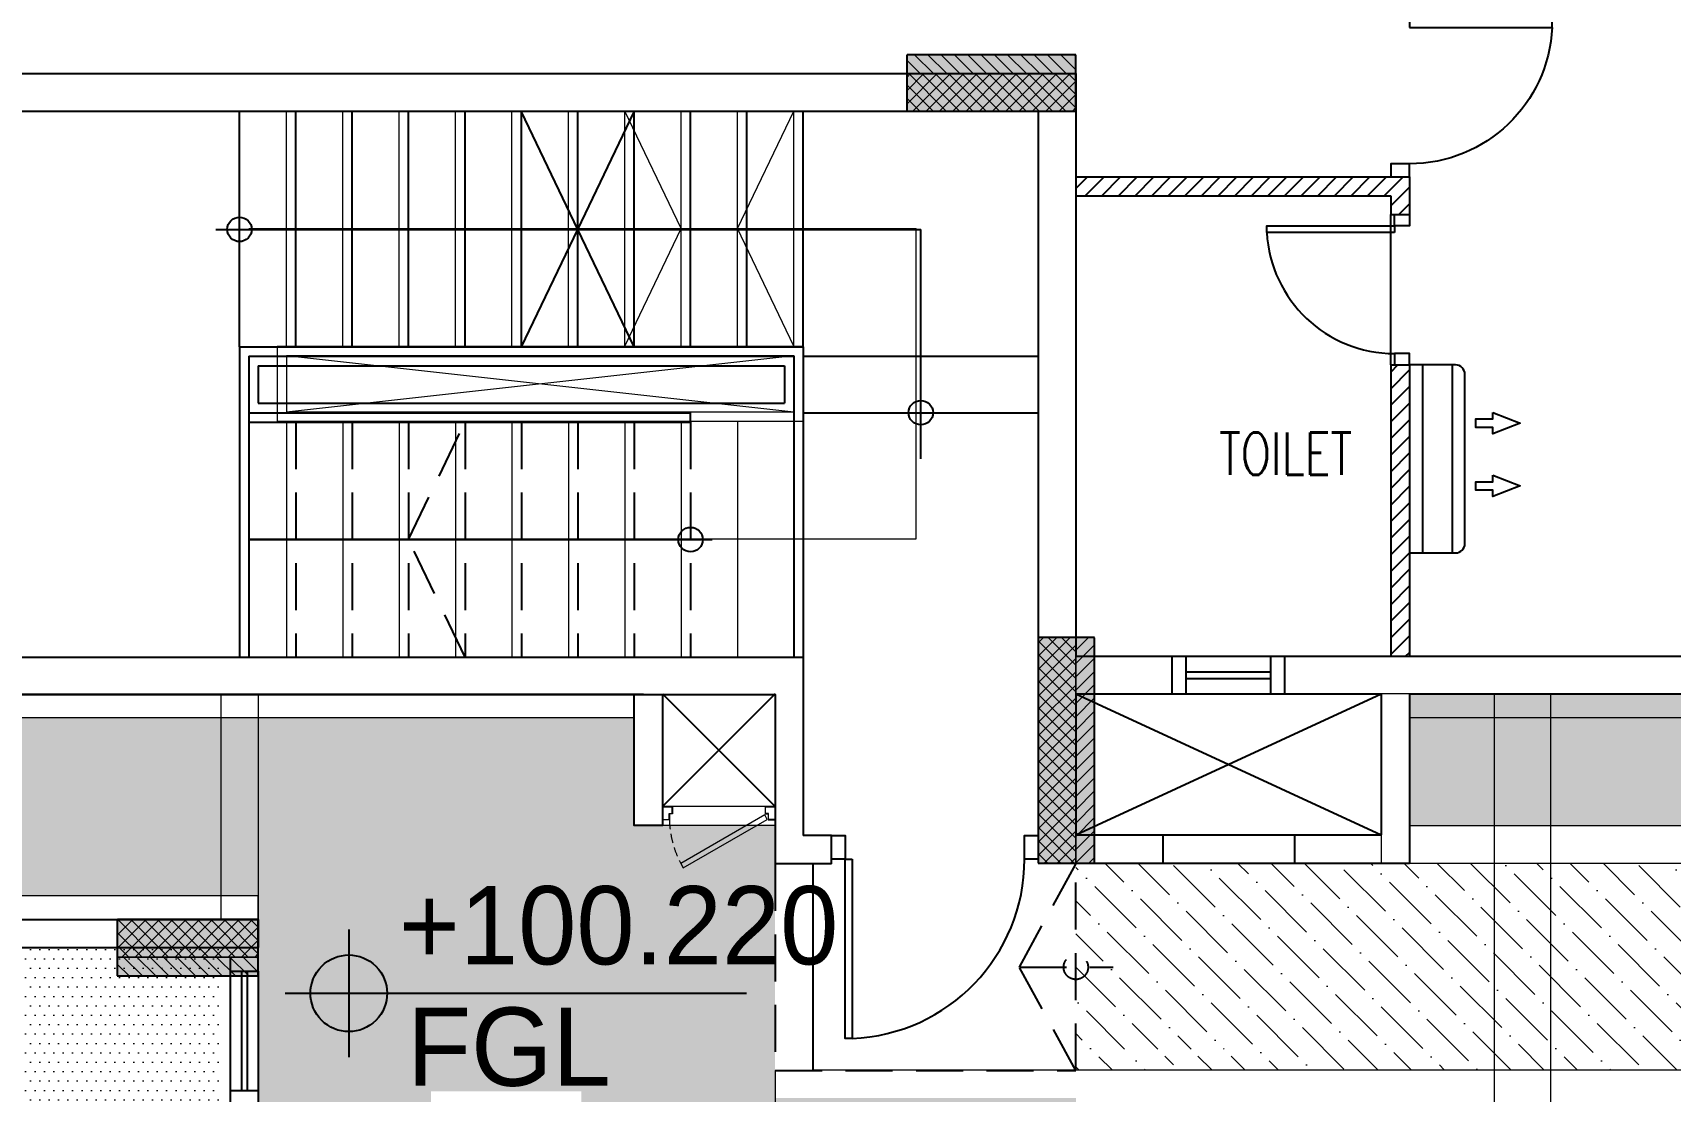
# Model space of a CAD drawing. Header units: millimetres. Extents: x 7964926 to 16080295, y -6277184 to -2986664.
# Drawn here: x 8079961 to 8088674, y -3126524 to -3120893 of the extents above; entities that cross this region are included whole.
import ezdxf

# ---------------------------------------------------------------- set-up
doc = ezdxf.new("R2010")
doc.units = ezdxf.units.MM
doc.header["$LTSCALE"] = 2000
doc.header["$MEASUREMENT"] = 0
for name, pattern in [('ACAD_ISO04W100', [30, 24, -3, 0, -3]), ('CONTINU', [0, 0, 0]), ('DASHED2', [0.375, 0.25, -0.125]), ('HIDDEN', [0.375, 0.25, -0.125])]:
    doc.linetypes.add(name, pattern=pattern)
for name, color, linetype in [('a-AC units', 7, 'Continuous'), ('a-col', 8, 'DASHED2'), ('a-cutout', 8, 'Continuous'), ('a-door', 8, 'Continuous'), ('a-ele 1', 8, 'Continuous'), ('a-hat col', 252, 'Continuous'), ('a-hatch wall', 8, 'Continuous'), ('a-railing', 2, 'Continuous'), ('a-text m', 8, 'Continuous'), ('a-tile drop', 1, 'Continuous'), ('a-wall', 8, 'Continuous'), ('a-window', 8, 'Continuous'), ('L - block columns', 20, 'ACAD_ISO04W100'), ('L-FL', 7, 'Continuous')]:
    doc.layers.add(name, color=color, linetype=linetype)
for name, color, linetype, lineweight in [('a-shaft door', 1, 'Continuous', 5), ('L - paving', 9, 'Continuous', 5), ('L-ELE 1', 24, 'Continuous', 20), ('L-ELE 2', 30, 'Continuous', 15), ('L-SHRUBS', 96, 'Continuous', 18), ('STR-Balcony', 250, 'Continuous', 15), ('STR-Column', 250, 'Continuous', 15), ('STR-Column Hatch', 250, 'Continuous', 15), ('STR-Podium Beam', 8, 'Continuous', 15), ('STR-RCC Up Stand', 250, 'Continuous', 15), ('STR-Stair Case', 251, 'Continuous', 15)]:
    doc.layers.add(name, color=color, linetype=linetype, lineweight=lineweight)
doc.styles.add('a-100 txt m', font='romans.shx', dxfattribs={"width": 0.75, "height": 300})
doc.styles.add('Century Gothic', font='GOTHIC.TTF')
doc.styles.get("Standard").update_dxf_attribs({"font": 'romans.shx', "width": 0.75})
pattern_1 = [(45, (1424320.437, 166168.526), (-44.1941738, 44.1941738), [])]
pattern_2 = [(0, (5508973.427, -3585719.17), (25, 50), [0, -50])]
pattern_3 = [(45, (5574026.44, -3622148.786), (-35.3553391, 35.3553391), []), (135, (5574026.44, -3622148.786), (-35.3553391, -35.3553391), [])]
pattern_4 = [(315, (7587672.237, -609825.35), (35.3553391, 35.3553391), []), (45, (7587672.237, -609825.35), (-35.3553391, 35.3553391), [])]
pattern_5 = [(315, (7583322.237, -614325.35), (35.3553391, 35.3553391), []), (45, (7583322.237, -614325.35), (-35.3553391, 35.3553391), [])]
pattern_6 = [(315, (7695802.187, -623637.335), (35.3553391, 35.3553391), [])]
pattern_7 = [(45, (5588138.427, -3514018.836), (-35.3553391, 35.3553391), [])]
pattern_8 = [(315, (7691452.187, -628437.335), (35.3553391, 35.3553391), [])]

# ---------------------------------------------------------------- blocks, each defined once
blk = doc.blocks.new('basement - column')
at = {"layer": 'a-hat col'}
h = blk.add_hatch(color=256, dxfattribs=at)
h.dxf.hatch_style = 1
h.paths.add_polyline_path([(97425, -34949.3), (96525, -34949.3), (96525, -35249.3), (97425, -35249.3)])
h = blk.add_hatch(color=256, dxfattribs=at)
h.dxf.hatch_style = 1
h.paths.add_polyline_path([(97525, -38049.3), (97225, -38049.3), (97225, -39249.3), (97525, -39249.3)])
h = blk.add_hatch(color=256, dxfattribs=at)
h.dxf.hatch_style = 1
h.paths.add_polyline_path([(93075, -39549.3), (92325, -39549.3), (92325, -39849.3), (93075, -39849.3)])
at = {"layer": 'a-col', "linetype": 'DASHED2', "ltscale": 0.001}
for points in [[(96525, -34949.3), (96525, -35249.3), (97425, -35249.3), (97425, -34949.3)], [(97225, -39249.3), (97525, -39249.3), (97525, -38049.3), (97225, -38049.3)], [(92325, -39549.3), (92325, -39849.3), (93075, -39849.3), (93075, -39549.3)]]:
    blk.add_lwpolyline(points, close=True, dxfattribs=at)
blk = doc.blocks.new('AC IDU')
at = {"color": 8}
for p, q in [((419493, 283872.3), (419493, 284872.3)), ((419651, 283872.3), (419651, 284872.3))]:
    blk.add_line(p, q, dxfattribs=at)
blk.add_lwpolyline([(419423, 284872.3), (419668, 284872.3, -0.414214), (419718, 284822.3), (419718, 283922.3, -0.414214), (419668, 283872.3), (419423, 283872.3)], format="xyb", close=True, dxfattribs=at)
at = {"color": 252}
for points in [[(419866.6, 284459.6), (420011.7, 284516.3), (419866.6, 284573.1), (419866.6, 284539), (419775.8, 284539), (419775.8, 284493.6), (419866.6, 284493.6)], [(419866.6, 284126), (420011.7, 284182.7), (419866.6, 284239.5), (419866.6, 284205.4), (419775.8, 284205.4), (419775.8, 284160), (419866.6, 284160)]]:
    blk.add_lwpolyline(points, close=True, dxfattribs=at)
blk = doc.blocks.new('*U160')
for points in [[(0, 80), (60, 80), (60, 0), (0, 0)], [(800, 80), (740, 80), (740, 0), (800, 0)]]:
    blk.add_lwpolyline(points)
blk.add_lwpolyline([(95, 0), (95, -679.1), (60, -679.1), (60, 0)], close=True)
blk.add_arc((57.5, 2.4), 682.5, 273.15305, 359.7973)
blk = doc.blocks.new('*U163')
blk.add_line((70, 0), (70, 0))
blk.add_lwpolyline([(795, 100), (795, 859.2), (830, 859.2), (830, 100)], close=True)
for points in [[(0, 100), (70, 100), (70, 0), (0, 0)], [(900, 0), (830, 0), (830, 100), (900, 100)]]:
    blk.add_lwpolyline(points)
blk.add_arc((830, 100), 760, 92.63956, 180)
blk = doc.blocks.new('Shaft D-600')
at = {"layer": 'a-shaft door', "color": 252, "ltscale": 0.1}
for p, q in [((185920.3, -26068.4), (185920.3, -26037.7)), ((186520.3, -26068.4), (186520.3, -26037.7)), ((186520.3, -26068.4), (186520.3, -26037.7))]:
    blk.add_line(p, q, dxfattribs=at)
blk.add_lwpolyline([(186408.8, -25812.5), (185962.1, -26070.4), (185975.5, -26093.5), (186422.2, -25835.6), (186408.8, -25812.5)], dxfattribs=at)
at = {"layer": 'a-shaft door', "color": 252}
for points in [[(185920.3, -26137.7), (185973.6, -26137.7), (185973.6, -26100.4), (185957.6, -26100.4), (185957.6, -26068.4), (185920.3, -26068.4), (185920.3, -26068.4), (185920.3, -26068.4)], [(185921.9, -26136.1), (185921.9, -26070), (185921.9, -26070), (185921.9, -26070), (185956, -26070), (185956, -26102), (185972, -26102), (185972, -26136.1)], [(186520.3, -26137.7), (186466.9, -26137.7), (186466.9, -26100.4), (186482.9, -26100.4), (186482.9, -26068.4), (186520.3, -26068.4), (186520.3, -26068.4), (186520.3, -26068.4)], [(186518.7, -26136.1), (186518.7, -26070), (186518.7, -26070), (186518.7, -26070), (186484.5, -26070), (186484.5, -26102), (186468.5, -26102), (186468.5, -26136.1)]]:
    blk.add_lwpolyline(points, close=True, dxfattribs=at)
at = {"layer": 'a-shaft door', "color": 252, "linetype": 'HIDDEN', "ltscale": 0.1}
blk.add_arc((185950.8, -26082.9), 532.4, 1.56598, 27.68126, dxfattribs=at)
blk = doc.blocks.new('*U171')
blk.add_line((1026.7, 0), (1026.7, 0))
for points in [[(0, 125.7), (73.3, 125.7), (73.3, 0), (0, 0)], [(1100, 0), (1026.7, 0), (1026.7, 125.7), (1100, 125.7)]]:
    blk.add_lwpolyline(points)
blk.add_lwpolyline([(110, 0), (110, -952.6), (73.3, -952.6), (73.3, 0)], close=True)
blk.add_arc((73.3, 0), 953.3, 272.20423, 0)
blk = doc.blocks.new('2.5BHK-STAIR CORE')
at = {"layer": 'a-door'}
for p, q in [((1750, -13350), (1750, -12100)), ((2050, -13350), (2050, -12100)), ((2350, -13350), (2350, -12100)), ((2650, -13350), (2650, -12100)), ((2950, -13350), (2950, -12100)), ((3250, -13350), (3250, -12100)), ((3550, -13350), (3550, -12100)), ((3850, -13350), (3850, -12100)), ((4150, -13350), (4150, -12100)), ((4450, -13350), (4450, -12100)), ((4750, -13350), (4750, -12100)), ((1623.7, -12725), (5375, -12725)), ((5375, -13946), (5375, -12725)), ((4750, -13350), (4750, -15000)), ((4750, -13400), (6000, -13400)), ((4750, -13700), (6000, -13700)), ((1800, -14375), (4264.7, -14375))]:
    blk.add_line(p, q, dxfattribs=at)
at = {"layer": 'a-door', "linetype": 'HIDDEN', "ltscale": 0.5}
for p, q in [((2050, -13750), (2050, -15000)), ((2350, -13750), (2350, -15000)), ((2650, -13750), (2650, -15000)), ((2950, -13750), (2950, -15000)), ((3250, -13750), (3250, -15000)), ((3550, -13750), (3550, -15000)), ((3850, -13750), (3850, -15000)), ((4150, -13750), (4150, -15000)), ((4600, -16100), (4600, -17200)), ((6200, -17200), (6200, -16100)), ((5900.1, -16650), (6399.2, -16650)), ((4600, -17200), (6200, -17200))]:
    blk.add_line(p, q, dxfattribs=at)
at = {"layer": 'a-door'}
for points in [[(3250, -13350), (3550, -12725), (3250, -12100)], [(3850, -13350), (3550, -12725), (3850, -12100)]]:
    blk.add_lwpolyline(points, dxfattribs=at)
at = {"layer": 'a-door', "linetype": 'HIDDEN', "ltscale": 0.5}
for points in [[(2950, -15000), (2650, -14375), (2950, -13750)], [(6200, -17200), (5900, -16649.9), (6200, -16100)]]:
    blk.add_lwpolyline(points, dxfattribs=at)
blk.add_circle((6200.1, -16650), 65, dxfattribs=at)
at = {"layer": 'a-ele 1'}
for centre in [(1750, -12725), (5375, -13700), (4150, -14375)]:
    blk.add_circle(centre, 65, dxfattribs=at)
at = {"layer": 'a-railing'}
for p, q in [((1750, -13350), (4750, -13350)), ((1750, -13350), (1750, -15000)), ((1800, -13400), (4700, -13400)), ((1800, -13400), (1800, -15000)), ((4700, -13400), (4700, -15000)), ((4750, -13350), (4750, -15000)), ((1800, -13700), (4150, -13700)), ((1800, -13750), (4150, -13750)), ((4150, -13750), (4150, -13700))]:
    blk.add_line(p, q, dxfattribs=at)
at = {"layer": 'a-wall'}
for p, q in [((4700, -13400), (4700, -13700)), ((1850, -13450), (4650, -13450)), ((1850, -13450), (1850, -13650)), ((4650, -13450), (4650, -13650)), ((1850, -13650), (4650, -13650)), ((-3050, -15000), (4750, -15000)), ((4750, -15000), (4750, -15950)), ((-3050, -15200), (4600, -15200)), ((4600, -15200), (4600, -16100)), ((4900, -15950), (4750, -15950)), ((4900, -16100), (4900, -15950)), ((4900, -16100), (4600, -16100))]:
    blk.add_line(p, q, dxfattribs=at)
at = {"layer": 'a-door', "linetype": 'HIDDEN', "ltscale": 0.5, "extrusion": (0, 0, -1), "xscale": -1, "zscale": -1, "rotation": 5.69075570667e-05}
blk.add_blockref('*U171', (-4900, -16075.7), dxfattribs=at)
blk = doc.blocks.new('block 2')
at = {"layer": 'a-hatch wall'}
h = blk.add_hatch(dxfattribs=at)
h.set_pattern_fill('ANSI31', color=256, scale=500)
h.set_pattern_definition(pattern_1)
h.paths.add_polyline_path([(8164868.7, -2885005.3), (8163093.7, -2885005.3), (8163093.7, -2885105.3), (8164768.7, -2885105.3), (8164768.7, -2885205.3), (8164868.7, -2885205.3)])
h = blk.add_hatch(dxfattribs=at)
h.set_pattern_fill('ANSI31', color=256, scale=500)
h.set_pattern_definition(pattern_1)
h.paths.add_polyline_path([(8164868.7, -2886005.3), (8164768.7, -2886005.3), (8164768.7, -2886755.3), (8164768.7, -2886755.3), (8164768.7, -2887555.3), (8164868.7, -2887555.3)])
at = {"layer": 'a-cutout', "linetype": 'HIDDEN', "ltscale": 1000}
for p, q in [((8161493.7, -2887755.3), (8160893.7, -2888355.3)), ((8160893.7, -2887755.3), (8161493.7, -2888355.3)), ((8163093.7, -2888505.3), (8164718.7, -2887755.3)), ((8163093.7, -2887755.3), (8164718.7, -2888505.3))]:
    blk.add_line(p, q, dxfattribs=at)
at = {"layer": 'a-door'}
for p, q in [((8163556.2, -2888505.3), (8164256.2, -2888505.3)), ((8163556.2, -2888655.3), (8164256.2, -2888655.3))]:
    blk.add_line(p, q, dxfattribs=at)
at = {"layer": 'a-shaft door', "color": 8, "linetype": 'Continuous'}
for p, q in [((8161493.7, -2888355.3), (8160893.7, -2888355.3)), ((8161493.7, -2888455.3), (8160893.7, -2888455.3))]:
    blk.add_line(p, q, dxfattribs=at)
at = {"layer": 'a-tile drop', "color": 8}
blk.add_line((8164768.7, -2886005.3), (8164768.7, -2885205.3), dxfattribs=at)
at = {"layer": 'a-wall'}
for p, q in [((8156343.7, -2884455.3), (8163093.7, -2884455.3)), ((8156343.7, -2884455.3), (8163093.7, -2884455.3)), ((8163093.7, -2884455.3), (8163093.7, -2887555.3)), ((8163093.7, -2884455.3), (8163093.7, -2885005.3)), ((8156343.7, -2884655.3), (8162893.7, -2884655.3)), ((8157593.7, -2884655.3), (8162893.7, -2884655.3)), ((8162893.7, -2884655.3), (8162893.7, -2887755.3)), ((8162893.7, -2884655.3), (8162893.7, -2887755.3)), ((8163093.7, -2885005.3), (8164868.7, -2885005.3)), ((8164868.7, -2885005.3), (8164868.7, -2885205.3)), ((8163093.7, -2885105.3), (8164768.7, -2885105.3)), ((8163093.7, -2885105.3), (8163093.7, -2887555.3)), ((8164768.7, -2885105.3), (8164768.7, -2885205.3)), ((8164768.7, -2885205.3), (8164868.7, -2885205.3)), ((8164768.7, -2886005.3), (8164768.7, -2887555.3)), ((8164768.7, -2886005.3), (8164868.7, -2886005.3)), ((8164868.7, -2886005.3), (8164868.7, -2887555.3)), ((8163093.7, -2887555.3), (8163606.2, -2887555.3)), ((8163606.2, -2887755.3), (8163606.2, -2887555.3)), ((8164206.2, -2887555.3), (8167018.7, -2887555.3)), ((8164206.2, -2887755.3), (8164206.2, -2887555.3)), ((8162893.7, -2887755.3), (8162893.7, -2888655.3)), ((8163093.7, -2887755.3), (8163606.2, -2887755.3)), ((8163093.7, -2887755.3), (8163093.7, -2888505.3)), ((8164206.2, -2887755.3), (8164718.7, -2887755.3)), ((8164718.7, -2887755.3), (8164718.7, -2888505.3)), ((8164868.7, -2887755.3), (8167018.7, -2887755.3)), ((8164868.7, -2887755.3), (8164868.7, -2888655.3)), ((8163093.7, -2888505.3), (8163556.2, -2888505.3)), ((8163556.2, -2888505.3), (8163556.2, -2888655.3)), ((8164256.2, -2888505.3), (8164718.7, -2888505.3)), ((8164256.2, -2888505.3), (8164256.2, -2888655.3)), ((8162893.7, -2888655.3), (8163556.2, -2888655.3)), ((8164256.2, -2888655.3), (8164868.7, -2888655.3)), ((8154543.7, -2888955.3), (8158743.7, -2888955.3)), ((8158743.7, -2888955.3), (8158743.7, -2889105.3)), ((8154643.7, -2889105.3), (8158743.7, -2889105.3))]:
    blk.add_line(p, q, dxfattribs=at)
blk.add_lwpolyline([(8160893.7, -2887755.3), (8160893.7, -2888455.3), (8160743.7, -2888455.3), (8160743.7, -2887755.3)], dxfattribs=at)
at = {"layer": 'a-window'}
for p, q in [((8163606.2, -2887555.3), (8164206.2, -2887555.3)), ((8163681.2, -2887755.3), (8163681.2, -2887555.3)), ((8164131.2, -2887755.3), (8164131.2, -2887555.3)), ((8163681.2, -2887637.8), (8164131.2, -2887637.8)), ((8163606.2, -2887755.3), (8164206.2, -2887755.3)), ((8163681.2, -2887672.8), (8164131.2, -2887672.8)), ((8158593.7, -2889230.3), (8158593.7, -2890580.3)), ((8158653.7, -2889230.3), (8158653.7, -2889867.8)), ((8158683.7, -2889230.3), (8158683.7, -2889867.8)), ((8158743.7, -2889230.3), (8158743.7, -2890580.3)), ((8158743.7, -2889867.8), (8158593.7, -2889867.8))]:
    blk.add_line(p, q, dxfattribs=at)
blk.add_lwpolyline([(8158593.7, -2889155.3), (8158593.7, -2889230.3), (8158743.7, -2889230.3), (8158743.7, -2889155.3)], dxfattribs=at)
at = {"linetype": 'HIDDEN', "ltscale": 2000}
blk.add_blockref('2.5BHK-STAIR CORE', (8156893.7, -2872559.5), dxfattribs=at)
at = {"layer": 'a-AC units', "xscale": -1, "rotation": 180.0000000001228}
blk.add_blockref('AC IDU', (7745445.7, -2602133.1), dxfattribs=at)
at = {"layer": 'a-door', "xscale": -1, "rotation": 270}
blk.add_blockref('*U163', (8164768.7, -2885005.3), dxfattribs=at)
at = {"layer": 'a-door', "rotation": 270}
blk.add_blockref('*U160', (8164788.7, -2885205.3), dxfattribs=at)
at = {"layer": 'a-shaft door', "linetype": 'Continuous', "rotation": 180}
blk.add_blockref('Shaft D-600', (8347414, -2914493.1), dxfattribs=at)
blk = doc.blocks.new('finish lvl')
h = blk.add_hatch(color=256)
edge = h.paths.add_edge_path()
edge.add_ellipse((0.0378, 0.003), major_axis=(-0.0305, 0.0305), ratio=1, start_angle=-45, end_angle=45)
edge.add_line((-0.0053, 0.003), (0.0378, 0.003))
edge.add_line((0.0378, 0.003), (0.0378, 0.0461))
edge = h.paths.add_edge_path()
edge.add_ellipse((0.0378, 0.003), major_axis=(-0.0305, 0.0305), ratio=1, start_angle=135, end_angle=225)
edge.add_line((0.0809, 0.003), (0.0378, 0.003))
edge.add_line((0.0378, 0.003), (0.0378, -0.0401))
for p, q in [((0.0378, 0.0748), (0.0378, -0.0688)), ((-0.034, 0.003), (0.4857, 0.003))]:
    blk.add_line(p, q)
blk.add_ellipse((0.0378, 0.003), major_axis=(-0.0305, 0.0305), ratio=1, start_param=1.570796326794534, end_param=7.85398163397412)
at = {"layer": 'L-FL'}
for tag, p in [('%%P0.00', (0.1256, 0.0357)), ('FIN.LVL.', (0.1075, -0.103))]:
    blk.add_attdef(tag, p, '', height=0.08, dxfattribs=at)

msp = doc.modelspace()

# ---------------------------------------------------------------- hatches: boundary and pattern name
at = {"layer": 'L - paving'}
h = msp.add_hatch(dxfattribs=at)
h.set_pattern_fill('ANSI36', color=256, scale=1000, angle=90)
h.set_pattern_definition([(135, (0.13, -1e-05), (-243.067956, 66.2912607), [312.5, -62.5, 0, -62.5])])
edge = h.paths.add_edge_path()
edge.add_line((8092701.2, -3125310), (8087286.3, -3125310))
edge.add_line((8087286.3, -3125310), (8085611.2, -3125310))
edge.add_line((8085611.2, -3125310), (8085611.2, -3125310))
edge.add_line((8085611.2, -3125310), (8085511.3, -3125310))
edge.add_line((8085511.3, -3125310), (8085511.3, -3125386.2))
edge.add_arc((8085437, -3126336.6), 953.3, 2.20417, 85.53086, ccw=False)
edge.add_line((8086389.6, -3126300), (8086389.6, -3126336.6))
edge.add_line((8086389.6, -3126336.6), (8085511.3, -3126336.6))
edge.add_line((8085511.3, -3126336.6), (8085511.3, -3126410))
edge.add_line((8085511.3, -3126410), (8092701.2, -3126410))
edge.add_line((8092701.2, -3126410), (8092701.2, -3125310))
edge = h.paths.add_edge_path(flags=17)
edge.add_line((8085511.3, -3125386.2), (8085511.3, -3126300))
edge.add_line((8085511.3, -3126300), (8086389.6, -3126300))
edge.add_arc((8085437, -3126336.6), 953.3, 2.20417, 85.53086)
at = {"layer": 'L-SHRUBS'}
h = msp.add_hatch(dxfattribs=at)
h.set_pattern_fill('GRASS', color=256, scale=200)
h.paths.add_polyline_path([(8090186.3, -3117104.6), (8090860.8, -3117104.6), (8090862.2, -3117903.2), (8090062.2, -3117903.2), (8090062.2, -3117110), (8090186.3, -3117110), (8090061.3, -3117110), (8090061.3, -3117460), (8089261.2, -3117460), (8088711.3, -3117460), (8088711.3, -3120435), (8091811, -3120435), (8091811.1, -3121310), (8091986.3, -3121310), (8091986.3, -3122010), (8091811.2, -3122010), (8091811.3, -3123510), (8091986.3, -3123510), (8091986.3, -3124410), (8091686.2, -3124410), (8091686.2, -3124410), (8090936.3, -3124410), (8090936.3, -3124660), (8089436.3, -3124660), (8089436.3, -3124410), (8087286.3, -3124410), (8087286.3, -3125110), (8092576.2, -3125110), (8092576.2, -3113010), (8091686.3, -3113010), (8091686.3, -3114710), (8091986.3, -3114710), (8091986.3, -3115610), (8090186.3, -3115610)])
h = msp.add_hatch(dxfattribs=at)
h.set_pattern_fill('GRASS', color=256, scale=200)
h.paths.add_polyline_path([(8082080.1, -3127185), (8082080.1, -3126525), (8082880.1, -3126525), (8082880.1, -3127185), (8083811.3, -3127185), (8083811.3, -3127185), (8085536.3, -3127185), (8085536.3, -3127185), (8088336.3, -3127185), (8088336.3, -3128010), (8090111.3, -3128010), (8090111.3, -3128009.6), (8092576.2, -3128010.1), (8092576.2, -3126610), (8085511.3, -3126610), (8085511.3, -3126560), (8083911.3, -3126560), (8083911.3, -3125110), (8083161.3, -3125110), (8083161.3, -3124535), (8076585.5, -3124535), (8076586.4, -3125485), (8081161.1, -3125485), (8081161.1, -3125610), (8081161.3, -3125610), (8081161.3, -3127185)])
at = {"layer": 'STR-Balcony', "linetype": 'Continuous'}
h = msp.add_hatch(dxfattribs=at)
h.set_pattern_fill('DOTS', color=256, scale=800, style=0)
h.set_pattern_definition(pattern_2)
edge = h.paths.add_edge_path()
edge.add_line((8080961.1, -3125760), (8077161.1, -3125760))
edge.add_line((8077161.1, -3125760), (8077161.1, -3127660))
edge.add_line((8077161.1, -3127310), (8080961.1, -3127310))
edge.add_line((8080961.1, -3127310), (8080961.1, -3125810))
h = msp.add_hatch(dxfattribs=at)
h.set_pattern_fill('DOTS', color=256, scale=800, style=0)
h.set_pattern_definition(pattern_2)
h.paths.add_polyline_path([(8080961.1, -3125810), (8077161.1, -3125810), (8077161.1, -3129010), (8080961.1, -3129010)])
at = {"layer": 'STR-Column Hatch'}
h = msp.add_hatch(dxfattribs=at)
h.set_pattern_fill('ANSI31', color=250, scale=400, angle=-90)
h.set_pattern_definition(pattern_6)
h.paths.add_polyline_path([(8084611.1, -3121010), (8084611.1, -3121110), (8085511.1, -3121110), (8085511.1, -3121010)])
h = msp.add_hatch(dxfattribs=at)
h.set_pattern_fill('ANSI31', color=250, scale=400, angle=-90)
h.set_pattern_definition(pattern_6)
h.paths.add_polyline_path([(8084611.1, -3121010), (8084611.1, -3121110), (8085511.1, -3121110), (8085511.1, -3121010)])
h = msp.add_hatch(dxfattribs=at)
h.set_pattern_fill('ANSI37', color=250, scale=400, angle=-90)
h.set_pattern_definition(pattern_4)
h.paths.add_polyline_path([(8084611.1, -3121110), (8084611.1, -3121310), (8085511.1, -3121310), (8085511.1, -3121110)])
h = msp.add_hatch(dxfattribs=at)
h.set_pattern_fill('ANSI37', color=250, scale=400, angle=-90)
h.set_pattern_definition(pattern_4)
h.paths.add_polyline_path([(8084611.1, -3121110), (8084611.1, -3121310), (8085511.1, -3121310), (8085511.1, -3121110)])
h = msp.add_hatch(dxfattribs=at)
h.set_pattern_fill('ANSI37', color=250, scale=400, angle=-90)
h.set_pattern_definition(pattern_4)
h.paths.add_polyline_path([(8084611.1, -3121110), (8084611.1, -3121310), (8085511.1, -3121310), (8085511.1, -3121110)])
h = msp.add_hatch(dxfattribs=at)
h.set_pattern_fill('ANSI37', color=250, scale=400, angle=-90)
h.set_pattern_definition(pattern_4)
h.paths.add_polyline_path([(8084611.1, -3121110), (8084611.1, -3121310), (8085511.1, -3121310), (8085511.1, -3121110)])
h = msp.add_hatch(dxfattribs=at)
h.set_pattern_fill('ANSI37', color=250, scale=400)
h.set_pattern_definition(pattern_3)
h.paths.add_polyline_path([(8085311.1, -3125310), (8085511.1, -3125310), (8085511.1, -3124110), (8085311.1, -3124110)])
h = msp.add_hatch(dxfattribs=at)
h.set_pattern_fill('ANSI37', color=250, scale=400)
h.set_pattern_definition(pattern_3)
h.paths.add_polyline_path([(8085311.1, -3125310), (8085511.1, -3125310), (8085511.1, -3124110), (8085311.1, -3124110)])
h = msp.add_hatch(dxfattribs=at)
h.set_pattern_fill('ANSI37', color=250, scale=400)
h.set_pattern_definition(pattern_3)
h.paths.add_polyline_path([(8085311.1, -3125310), (8085511.1, -3125310), (8085511.1, -3124110), (8085311.1, -3124110)])
h = msp.add_hatch(dxfattribs=at)
h.set_pattern_fill('ANSI37', color=250, scale=400)
h.set_pattern_definition(pattern_3)
h.paths.add_polyline_path([(8085311.1, -3125310), (8085511.1, -3125310), (8085511.1, -3124110), (8085311.1, -3124110)])
h = msp.add_hatch(dxfattribs=at)
h.set_pattern_fill('ANSI31', color=250, scale=400)
h.set_pattern_definition(pattern_7)
h.paths.add_polyline_path([(8085511.1, -3125310), (8085611.1, -3125310), (8085611.1, -3124110), (8085511.1, -3124110)])
h = msp.add_hatch(dxfattribs=at)
h.set_pattern_fill('ANSI31', color=250, scale=400)
h.set_pattern_definition(pattern_7)
h.paths.add_polyline_path([(8085511.1, -3125310), (8085611.1, -3125310), (8085611.1, -3124110), (8085511.1, -3124110)])
h = msp.add_hatch(dxfattribs=at)
h.set_pattern_fill('ANSI37', color=250, scale=400, angle=-90)
h.set_pattern_definition(pattern_5)
h.paths.add_polyline_path([(8080411.1, -3125610), (8080411.1, -3125810), (8081161.1, -3125810), (8081161.1, -3125610)])
h = msp.add_hatch(dxfattribs=at)
h.set_pattern_fill('ANSI37', color=250, scale=400, angle=-90)
h.set_pattern_definition(pattern_5)
h.paths.add_polyline_path([(8080411.1, -3125610), (8080411.1, -3125810), (8081161.1, -3125810), (8081161.1, -3125610)])
h = msp.add_hatch(dxfattribs=at)
h.set_pattern_fill('ANSI37', color=250, scale=400, angle=-90)
h.set_pattern_definition(pattern_5)
h.paths.add_polyline_path([(8080411.1, -3125610), (8080411.1, -3125810), (8081161.1, -3125810), (8081161.1, -3125610)])
h = msp.add_hatch(dxfattribs=at)
h.set_pattern_fill('ANSI37', color=250, scale=400, angle=-90)
h.set_pattern_definition(pattern_5)
h.paths.add_polyline_path([(8080411.1, -3125610), (8080411.1, -3125810), (8081161.1, -3125810), (8081161.1, -3125610)])
h = msp.add_hatch(dxfattribs=at)
h.set_pattern_fill('ANSI31', color=250, scale=400, angle=-90)
h.set_pattern_definition(pattern_8)
h.paths.add_polyline_path([(8080411.1, -3125810), (8080411.1, -3125910), (8081161.1, -3125910), (8081161.1, -3125810)])
h = msp.add_hatch(dxfattribs=at)
h.set_pattern_fill('ANSI31', color=250, scale=400, angle=-90)
h.set_pattern_definition(pattern_8)
h.paths.add_polyline_path([(8080411.1, -3125810), (8080411.1, -3125910), (8081161.1, -3125910), (8081161.1, -3125810)])

# ---------------------------------------------------------------- linework, layer by layer
at = {"layer": 'L - block columns', "color": 8}
msp.add_line((8084111.3, -3125314.1), (8084111.3, -3126414.1), dxfattribs=at)
at = {"layer": 'L-ELE 1'}
for p, q in [((8087286.3, -3125310), (8092901.2, -3125310)), ((8084111.3, -3126410), (8092901.2, -3126410))]:
    msp.add_line(p, q, dxfattribs=at)
at = {"layer": 'L-ELE 2'}
msp.add_line((8087286.3, -3125110), (8092701.2, -3125110), dxfattribs=at)
for points in [[(8076461.3, -3124410), (8083210.5, -3124410)], [(8087286.3, -3124410), (8091686.3, -3124410)], [(8081161.3, -3125610), (8081161.1, -3125485), (8076586.4, -3125485), (8076585.5, -3124535), (8083161.3, -3124535)], [(8087286.3, -3124535), (8091686.3, -3124535)], [(8083911.3, -3126414.1), (8083911.3, -3126610)]]:
    msp.add_lwpolyline(points, dxfattribs=at)
at = {"layer": 'STR-Column', "color": 8}
for points in [[(8084611.1, -3121010), (8084611.1, -3121110), (8085511.1, -3121110), (8085511.1, -3121010)], [(8084611.1, -3121010), (8084611.1, -3121110), (8085511.1, -3121110), (8085511.1, -3121010)], [(8084611.1, -3121110), (8084611.1, -3121310), (8085511.1, -3121310), (8085511.1, -3121110)], [(8084611.1, -3121110), (8084611.1, -3121310), (8085511.1, -3121310), (8085511.1, -3121110)], [(8084611.1, -3121110), (8084611.1, -3121310), (8085511.1, -3121310), (8085511.1, -3121110)], [(8084611.1, -3121110), (8084611.1, -3121310), (8085511.1, -3121310), (8085511.1, -3121110)], [(8085311.1, -3125310), (8085511.1, -3125310), (8085511.1, -3124110), (8085311.1, -3124110)], [(8085311.1, -3125310), (8085511.1, -3125310), (8085511.1, -3124110), (8085311.1, -3124110)], [(8085311.1, -3125310), (8085511.1, -3125310), (8085511.1, -3124110), (8085311.1, -3124110)], [(8085311.1, -3125310), (8085511.1, -3125310), (8085511.1, -3124110), (8085311.1, -3124110)], [(8085511.1, -3125310), (8085611.1, -3125310), (8085611.1, -3124110), (8085511.1, -3124110)], [(8085511.1, -3125310), (8085611.1, -3125310), (8085611.1, -3124110), (8085511.1, -3124110)], [(8080411.1, -3125610), (8080411.1, -3125810), (8081161.1, -3125810), (8081161.1, -3125610)], [(8080411.1, -3125610), (8080411.1, -3125810), (8081161.1, -3125810), (8081161.1, -3125610)], [(8080411.1, -3125610), (8080411.1, -3125810), (8081161.1, -3125810), (8081161.1, -3125610)], [(8080411.1, -3125610), (8080411.1, -3125810), (8081161.1, -3125810), (8081161.1, -3125610)], [(8080411.1, -3125810), (8080411.1, -3125910), (8081161.1, -3125910), (8081161.1, -3125810)], [(8080411.1, -3125810), (8080411.1, -3125910), (8081161.1, -3125910), (8081161.1, -3125810)]]:
    msp.add_lwpolyline(points, close=True, dxfattribs=at)
at = {"layer": 'STR-Podium Beam', "linetype": 'HIDDEN', "lineweight": 5, "ltscale": 0.005}
for p, q in [((8080961.1, -3124410), (8080961.1, -3125610)), ((8080961.1, -3124410), (8080961.1, -3125610)), ((8081161.1, -3124410), (8081161.1, -3125610)), ((8081161.1, -3124410), (8081161.1, -3125610)), ((8087136.1, -3124410), (8087136.1, -3125160)), ((8087136.1, -3124410), (8087136.1, -3125160)), ((8087286.1, -3124410), (8087286.1, -3125310)), ((8087286.1, -3124410), (8087286.1, -3125310)), ((8087736.1, -3124410), (8087736.1, -3127310)), ((8087736.1, -3124410), (8087736.1, -3127310)), ((8088036.1, -3124410), (8088036.1, -3127310)), ((8088036.1, -3124410), (8088036.1, -3127310)), ((8087136.1, -3125160), (8085611.1, -3125160)), ((8087136.1, -3125160), (8085611.1, -3125160))]:
    msp.add_line(p, q, dxfattribs=at)
at = {"layer": 'STR-RCC Up Stand', "linetype": 'CONTINU'}
for points in [[(8087286.1, -3124410), (8087136.1, -3124410), (8087136.1, -3125310), (8087286.1, -3125310)], [(8087286.1, -3124410), (8087136.1, -3124410), (8087136.1, -3125310), (8087286.1, -3125310)], [(8087136.1, -3125310), (8085611.1, -3125310), (8085611.1, -3125160), (8087136.1, -3125160)], [(8087136.1, -3125310), (8085611.1, -3125310), (8085611.1, -3125160), (8087136.1, -3125160)]]:
    msp.add_lwpolyline(points, close=True, dxfattribs=at)
at = {"layer": 'STR-Stair Case', "linetype": 'CONTINU'}
for p, q in [((8081311.1, -3122560), (8081311.1, -3121310)), ((8081311.1, -3122560), (8081311.1, -3121310)), ((8081611.1, -3122560), (8081611.1, -3121310)), ((8081611.1, -3122560), (8081611.1, -3121310)), ((8081911.1, -3122560), (8081911.1, -3121310)), ((8081911.1, -3122560), (8081911.1, -3121310)), ((8082211.1, -3122560), (8082211.1, -3121310)), ((8082211.1, -3122560), (8082211.1, -3121310)), ((8082511.1, -3122560), (8082511.1, -3121310)), ((8082511.1, -3122560), (8082511.1, -3121310)), ((8082811.1, -3122560), (8082811.1, -3121310)), ((8082811.1, -3122560), (8082811.1, -3121310)), ((8083111.1, -3122560), (8083111.1, -3121310)), ((8083111.1, -3122560), (8083111.1, -3121310)), ((8083411.1, -3122560), (8083411.1, -3121310)), ((8083411.1, -3122560), (8083411.1, -3121310)), ((8083711.1, -3122560), (8083711.1, -3121310)), ((8083711.1, -3122560), (8083711.1, -3121310)), ((8084011.1, -3122560), (8084011.1, -3121310)), ((8084011.1, -3122560), (8084011.1, -3121310)), ((8081111.1, -3121935), (8084661.1, -3121935)), ((8081111.1, -3121935), (8084661.1, -3121935)), ((8084661.1, -3123585), (8084661.1, -3121935)), ((8084661.1, -3123585), (8084661.1, -3121935)), ((8081261.1, -3122560), (8081261.1, -3122960)), ((8081261.1, -3122560), (8084061.1, -3122560)), ((8081261.1, -3122560), (8081261.1, -3122960)), ((8081261.1, -3122560), (8084061.1, -3122560)), ((8084061.1, -3122560), (8084061.1, -3122960)), ((8084061.1, -3122560), (8084061.1, -3122960)), ((8081311.1, -3122610), (8081311.1, -3122910)), ((8081311.1, -3122610), (8084011.1, -3122610)), ((8081311.1, -3122910), (8084011.1, -3122610)), ((8081311.1, -3122610), (8084011.1, -3122910)), ((8081311.1, -3122610), (8081311.1, -3122910)), ((8081311.1, -3122610), (8084011.1, -3122610)), ((8081311.1, -3122910), (8084011.1, -3122610)), ((8081311.1, -3122610), (8084011.1, -3122910)), ((8084011.1, -3122610), (8084011.1, -3122910)), ((8084011.1, -3122610), (8084011.1, -3122910)), ((8081261.1, -3122960), (8084061.1, -3122960)), ((8081261.1, -3122960), (8084061.1, -3122960)), ((8081311.1, -3122910), (8084011.1, -3122910)), ((8081311.1, -3122910), (8084011.1, -3122910)), ((8081311.1, -3122960), (8081311.1, -3124210)), ((8081311.1, -3122960), (8081311.1, -3124210)), ((8081611.1, -3122960), (8081611.1, -3124210)), ((8081611.1, -3122960), (8081611.1, -3124210)), ((8081911.1, -3122960), (8081911.1, -3124210)), ((8081911.1, -3122960), (8081911.1, -3124210)), ((8082211.1, -3122960), (8082211.1, -3124210)), ((8082211.1, -3122960), (8082211.1, -3124210)), ((8082511.1, -3122960), (8082511.1, -3124210)), ((8082511.1, -3122960), (8082511.1, -3124210)), ((8082811.1, -3122960), (8082811.1, -3124210)), ((8082811.1, -3122960), (8082811.1, -3124210)), ((8083111.1, -3122960), (8083111.1, -3124210)), ((8083111.1, -3122960), (8083111.1, -3124210)), ((8083411.1, -3122960), (8083411.1, -3124210)), ((8083411.1, -3122960), (8083411.1, -3124210)), ((8083711.1, -3122960), (8083711.1, -3124210)), ((8083711.1, -3122960), (8083711.1, -3124210)), ((8084011.1, -3122960), (8084011.1, -3124210)), ((8084011.1, -3122960), (8084011.1, -3124210)), ((8081111.1, -3123585), (8084661.1, -3123585)), ((8081111.1, -3123585), (8084661.1, -3123585))]:
    msp.add_line(p, q, dxfattribs=at)
for points in [[(8083111.1, -3122560), (8083411.1, -3121935), (8083111.1, -3121310)], [(8083111.1, -3122560), (8083411.1, -3121935), (8083111.1, -3121310)], [(8084011.1, -3122560), (8083711.1, -3121935), (8084011.1, -3121310)], [(8084011.1, -3122560), (8083711.1, -3121935), (8084011.1, -3121310)]]:
    msp.add_lwpolyline(points, dxfattribs=at)

# ---------------------------------------------------------------- block references
at = {"layer": 'a-ele 1', "lineweight": 25}
msp.add_blockref('block 2', (-77582.5, -236654.6), dxfattribs=at)
at = {"layer": 'L-FL', "ltscale": 0.5}
ref = msp.add_blockref('finish lvl', (8081464.1, -3126016.8), dxfattribs=dict(at, xscale=4725.606725105103, yscale=4725.606725105103, zscale=4725.606725105103, rotation=0.0002105369682934693))
ref.add_attrib('FIN.LVL.', 'FGL', (8081953, -3126494.9, 0), dxfattribs={"ltscale": 0.5, "height": 416.57, "rotation": 0.00021, "style": 'Century Gothic'})
ref.add_attrib('%%P0.00', '+100.220', (8081908.7, -3125849), dxfattribs={"ltscale": 0.5, "height": 416.57, "rotation": 0.00021, "style": 'Century Gothic'})
at = {"layer": 'STR-Column', "ltscale": 1000}
msp.add_blockref('basement - column', (7988086.1, -3086060.7), dxfattribs=at)

# ---------------------------------------------------------------- texts
at = {"layer": 'a-text m', "insert": (8086982.3, -3123020.1), "char_height": 225, "attachment_point": 3, "style": 'a-100 txt m'}
msp.add_mtext_dynamic_manual_height_columns('TOILET', width=2510.623, gutter_width=1, heights=[0], dxfattribs=at)

doc.saveas('drawing.dxf')
